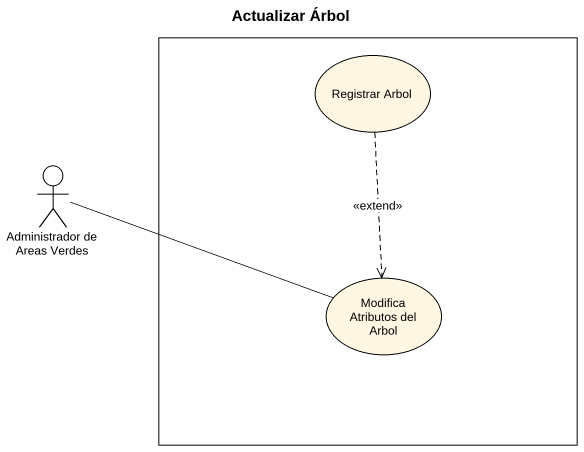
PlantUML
@startuml
title Actualizar Árbol
rectangle " " as rectangle1 {
  usecase "Registrar Arbol" as Registrar_Arbol
  usecase "Modifica Atributos del Arbol" as Modifica_Atributos_del_Arbol
}
actor "Administrador de Areas Verdes" as Administrador_de_Areas
Registrar_Arbol ..> Modifica_Atributos_del_Arbol : <<extend>>
Administrador_de_Areas -right- Modifica_Atributos_del_Arbol
@enduml
